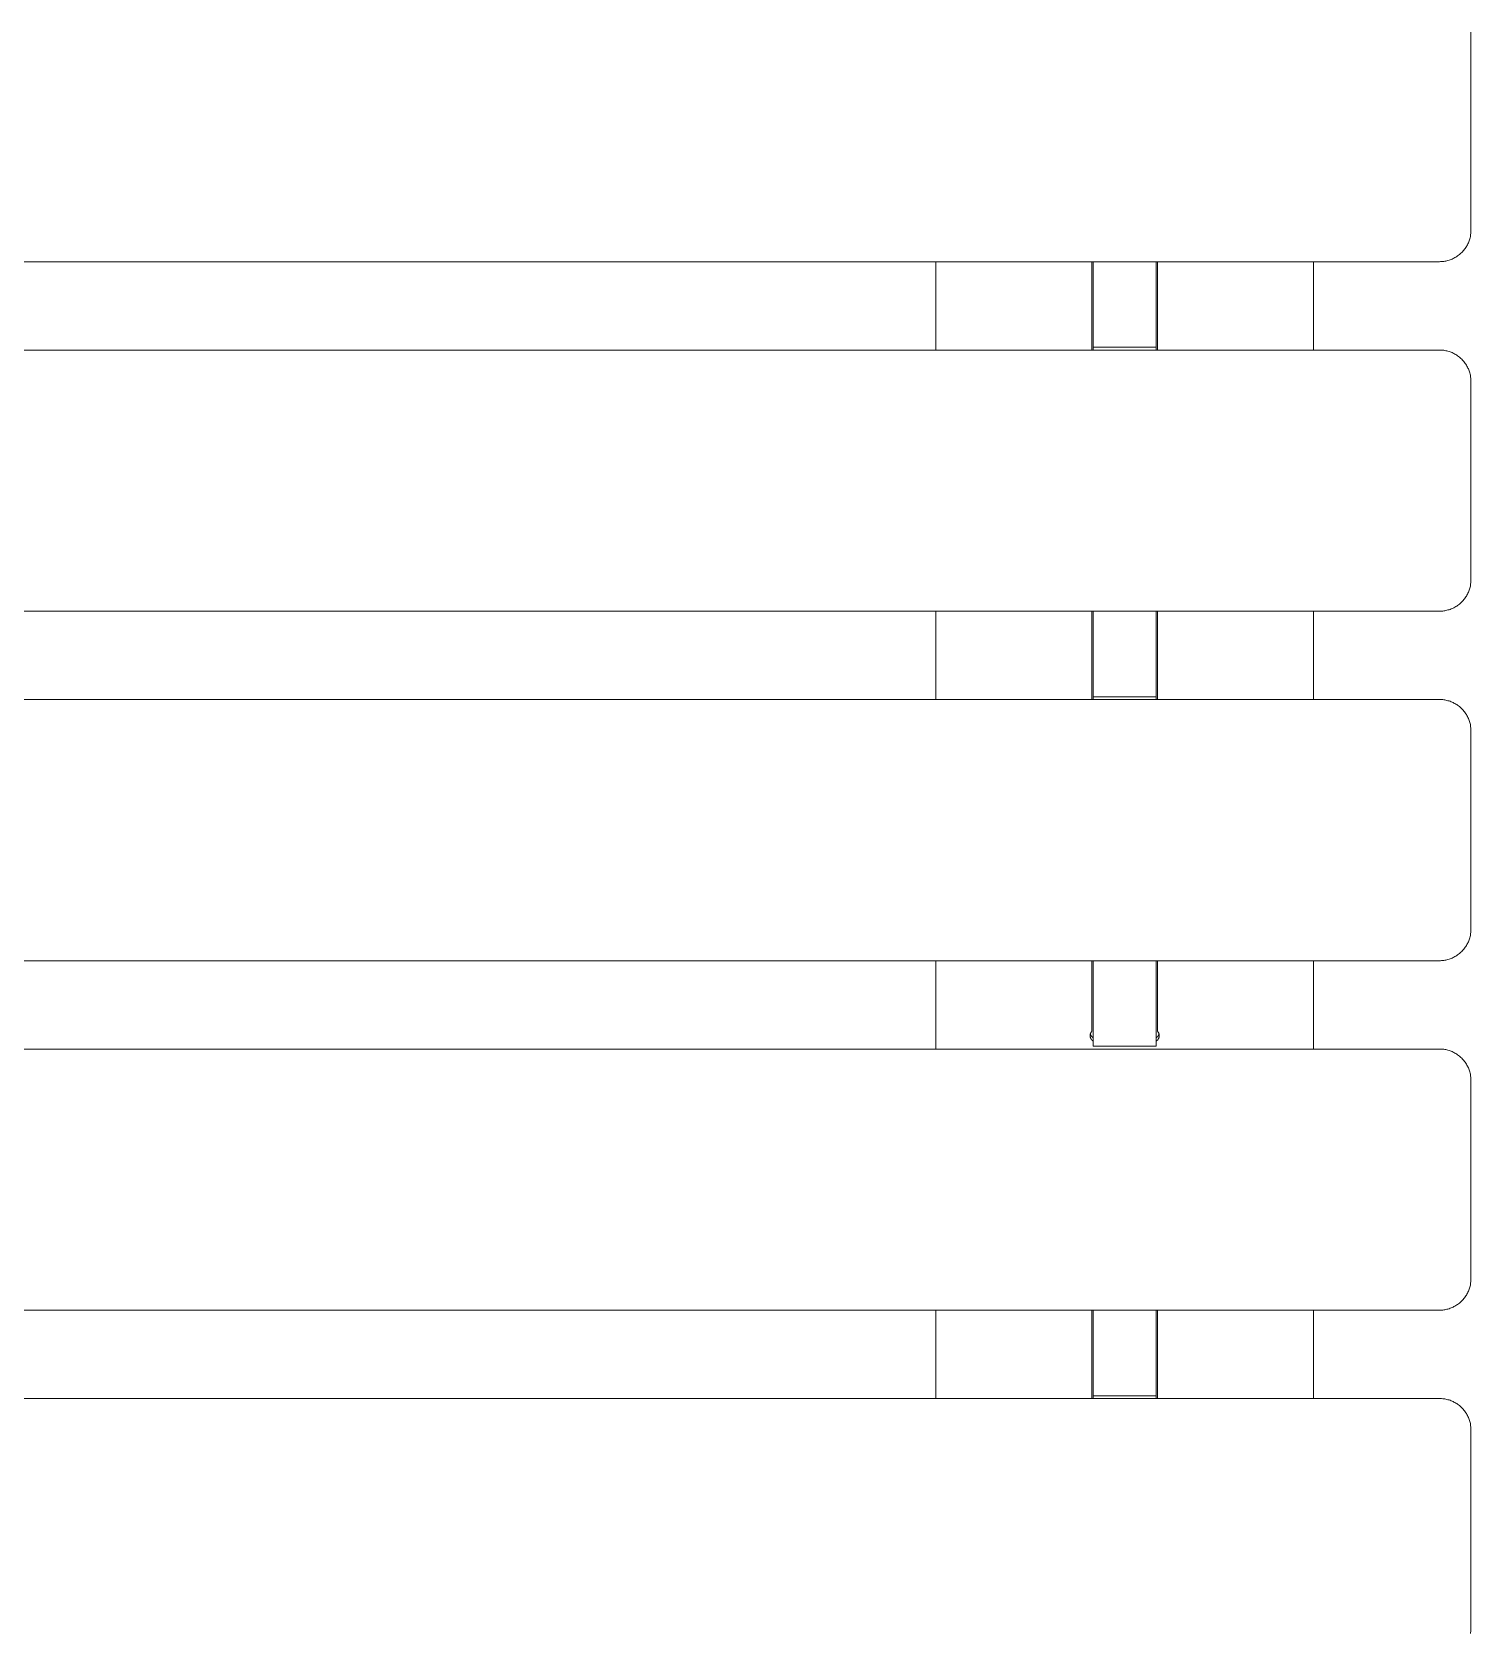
# Model space of a CAD drawing. Header units: millimetres. Extents: x -80 to 4518, y -398 to 2524.
# Drawn here: x 430.8 to 659.4, y 1527.7 to 1782 of the extents above; entities that cross this region are included whole.
import ezdxf

# ---------------------------------------------------------------- set-up
doc = ezdxf.new("R2010")
doc.units = ezdxf.units.MM
doc.layers.add('ZANO_R', color=7, linetype='Continuous', lineweight=0)

msp = doc.modelspace()

# ---------------------------------------------------------------- linework, layer by layer
at = {"layer": 'ZANO_R'}
for p, q in [((659.36, 1781.99), (659.36, 1778.27)), ((659.36, 1778.27), (659.36, 1750.51)), ((659.22, 1749.33), (659.18, 1749.17)), ((659.26, 1749.5), (659.22, 1749.33)), ((659.29, 1749.67), (659.26, 1749.5)), ((659.31, 1749.83), (659.29, 1749.67)), ((659.33, 1750), (659.31, 1749.83)), ((659.35, 1750.17), (659.33, 1750)), ((659.36, 1750.34), (659.35, 1750.17)), ((659.36, 1750.51), (659.36, 1750.34)), ((657.65, 1746.75), (657.52, 1746.64)), ((657.77, 1746.86), (657.65, 1746.75)), ((657.9, 1746.98), (657.77, 1746.86)), ((658.02, 1747.1), (657.9, 1746.98)), ((658.13, 1747.23), (658.02, 1747.1)), ((658.24, 1747.36), (658.13, 1747.23)), ((658.35, 1747.49), (658.24, 1747.36)), ((658.45, 1747.63), (658.35, 1747.49)), ((658.54, 1747.77), (658.45, 1747.63)), ((658.63, 1747.92), (658.54, 1747.77)), ((658.72, 1748.06), (658.63, 1747.92)), ((658.8, 1748.21), (658.72, 1748.06)), ((658.88, 1748.37), (658.8, 1748.21)), ((658.95, 1748.52), (658.88, 1748.37)), ((659.01, 1748.68), (658.95, 1748.52)), ((659.07, 1748.84), (659.01, 1748.68)), ((659.13, 1749), (659.07, 1748.84)), ((659.18, 1749.17), (659.13, 1749)), ((654.36, 1745.51), (360.45, 1745.51)), ((574.36, 1731.49), (574.36, 1745.51)), ((599.16, 1745.51), (599.16, 1731.49)), ((599.36, 1745.51), (599.36, 1744.44)), ((599.36, 1744.44), (599.36, 1734.52)), ((609.36, 1745.51), (609.36, 1744.44)), ((609.36, 1744.44), (609.36, 1734.52)), ((609.56, 1731.49), (609.56, 1745.51)), ((634.36, 1745.51), (634.36, 1731.49)), ((654.53, 1745.52), (654.36, 1745.51)), ((654.7, 1745.53), (654.53, 1745.52)), ((654.87, 1745.54), (654.7, 1745.53)), ((655.04, 1745.56), (654.87, 1745.54)), ((655.21, 1745.59), (655.04, 1745.56)), ((655.38, 1745.62), (655.21, 1745.59)), ((655.54, 1745.66), (655.38, 1745.62)), ((655.71, 1745.7), (655.54, 1745.66)), ((655.87, 1745.75), (655.71, 1745.7)), ((656.04, 1745.8), (655.87, 1745.75)), ((656.2, 1745.86), (656.04, 1745.8)), ((656.35, 1745.93), (656.2, 1745.86)), ((656.51, 1746), (656.35, 1745.93)), ((656.66, 1746.08), (656.51, 1746)), ((656.81, 1746.16), (656.66, 1746.08)), ((656.96, 1746.24), (656.81, 1746.16)), ((657.1, 1746.33), (656.96, 1746.24)), ((657.24, 1746.43), (657.1, 1746.33)), ((657.38, 1746.53), (657.24, 1746.43)), ((657.52, 1746.64), (657.38, 1746.53)), ((599.36, 1734.52), (599.36, 1731.92)), ((609.36, 1734.52), (609.36, 1731.92)), ((360.45, 1731.49), (654.36, 1731.49)), ((599.36, 1731.92), (599.36, 1731.49)), ((599.36, 1731.92), (609.36, 1731.92)), ((609.36, 1731.92), (609.36, 1731.49)), ((654.36, 1731.49), (654.53, 1731.48)), ((654.53, 1731.48), (654.7, 1731.48)), ((654.7, 1731.48), (654.87, 1731.46)), ((654.87, 1731.46), (655.04, 1731.44)), ((655.04, 1731.44), (655.21, 1731.41)), ((655.21, 1731.41), (655.38, 1731.38)), ((655.38, 1731.38), (655.54, 1731.34)), ((655.54, 1731.34), (655.71, 1731.3)), ((655.71, 1731.3), (655.87, 1731.25)), ((655.87, 1731.25), (656.04, 1731.2)), ((656.04, 1731.2), (656.2, 1731.14)), ((656.2, 1731.14), (656.35, 1731.07)), ((656.35, 1731.07), (656.51, 1731)), ((656.51, 1731), (656.66, 1730.93)), ((656.66, 1730.93), (656.81, 1730.85)), ((656.81, 1730.85), (656.96, 1730.76)), ((656.96, 1730.76), (657.1, 1730.67)), ((657.1, 1730.67), (657.24, 1730.57)), ((657.24, 1730.57), (657.38, 1730.47)), ((657.38, 1730.47), (657.52, 1730.37)), ((657.52, 1730.37), (657.65, 1730.26)), ((657.65, 1730.26), (657.77, 1730.14)), ((657.77, 1730.14), (657.9, 1730.02)), ((657.9, 1730.02), (658.02, 1729.9)), ((658.02, 1729.9), (658.13, 1729.77)), ((658.13, 1729.77), (658.24, 1729.64)), ((658.24, 1729.64), (658.35, 1729.51)), ((658.35, 1729.51), (658.45, 1729.37)), ((658.45, 1729.37), (658.54, 1729.23)), ((658.54, 1729.23), (658.63, 1729.08)), ((658.63, 1729.08), (658.72, 1728.94)), ((658.72, 1728.94), (658.8, 1728.79)), ((658.8, 1728.79), (658.88, 1728.63)), ((658.88, 1728.63), (658.95, 1728.48)), ((658.95, 1728.48), (659.01, 1728.32)), ((659.01, 1728.32), (659.07, 1728.16)), ((659.07, 1728.16), (659.13, 1728)), ((659.13, 1728), (659.18, 1727.84)), ((659.18, 1727.84), (659.22, 1727.67)), ((659.22, 1727.67), (659.26, 1727.5)), ((659.26, 1727.5), (659.29, 1727.34)), ((659.29, 1727.34), (659.31, 1727.17)), ((659.31, 1727.17), (659.33, 1727)), ((659.33, 1727), (659.35, 1726.83)), ((659.35, 1726.83), (659.36, 1726.66)), ((659.36, 1726.66), (659.36, 1726.49)), ((659.36, 1726.49), (659.36, 1722.76)), ((659.36, 1722.76), (659.36, 1695.01)), ((659.07, 1693.34), (659.01, 1693.18)), ((659.13, 1693.5), (659.07, 1693.34)), ((659.18, 1693.66), (659.13, 1693.5)), ((659.22, 1693.83), (659.18, 1693.66)), ((659.26, 1693.99), (659.22, 1693.83)), ((659.29, 1694.16), (659.26, 1693.99)), ((659.31, 1694.33), (659.29, 1694.16)), ((659.33, 1694.5), (659.31, 1694.33)), ((659.35, 1694.67), (659.33, 1694.5)), ((659.36, 1694.84), (659.35, 1694.67)), ((659.36, 1695.01), (659.36, 1694.84)), ((657.1, 1690.83), (656.96, 1690.74)), ((657.24, 1690.93), (657.1, 1690.83)), ((657.38, 1691.03), (657.24, 1690.93)), ((657.52, 1691.13), (657.38, 1691.03)), ((657.65, 1691.24), (657.52, 1691.13)), ((657.77, 1691.36), (657.65, 1691.24)), ((657.9, 1691.48), (657.77, 1691.36)), ((658.02, 1691.6), (657.9, 1691.48)), ((658.13, 1691.73), (658.02, 1691.6)), ((658.24, 1691.86), (658.13, 1691.73)), ((658.35, 1691.99), (658.24, 1691.86)), ((658.45, 1692.13), (658.35, 1691.99)), ((658.54, 1692.27), (658.45, 1692.13)), ((658.63, 1692.41), (658.54, 1692.27)), ((658.72, 1692.56), (658.63, 1692.41)), ((658.8, 1692.71), (658.72, 1692.56)), ((658.88, 1692.86), (658.8, 1692.71)), ((658.95, 1693.02), (658.88, 1692.86)), ((659.01, 1693.18), (658.95, 1693.02)), ((654.36, 1690.01), (360.45, 1690.01)), ((574.36, 1675.98), (574.36, 1690.01)), ((599.16, 1690.01), (599.16, 1675.98)), ((599.36, 1690.01), (599.36, 1688.93)), ((599.36, 1688.93), (599.36, 1679.02)), ((609.36, 1690.01), (609.36, 1688.93)), ((609.36, 1688.93), (609.36, 1679.02)), ((609.56, 1675.98), (609.56, 1690.01)), ((634.36, 1690.01), (634.36, 1675.98)), ((654.53, 1690.02), (654.36, 1690.01)), ((654.7, 1690.02), (654.53, 1690.02)), ((654.87, 1690.04), (654.7, 1690.02)), ((655.04, 1690.06), (654.87, 1690.04)), ((655.21, 1690.08), (655.04, 1690.06)), ((655.38, 1690.12), (655.21, 1690.08)), ((655.54, 1690.15), (655.38, 1690.12)), ((655.71, 1690.2), (655.54, 1690.15)), ((655.87, 1690.25), (655.71, 1690.2)), ((656.04, 1690.3), (655.87, 1690.25)), ((656.2, 1690.36), (656.04, 1690.3)), ((656.35, 1690.43), (656.2, 1690.36)), ((656.51, 1690.5), (656.35, 1690.43)), ((656.66, 1690.57), (656.51, 1690.5)), ((656.81, 1690.65), (656.66, 1690.57)), ((656.96, 1690.74), (656.81, 1690.65)), ((599.36, 1679.02), (599.36, 1676.42)), ((609.36, 1679.02), (609.36, 1676.42)), ((360.45, 1675.98), (654.36, 1675.98)), ((599.36, 1676.42), (599.36, 1675.98)), ((599.36, 1676.42), (609.36, 1676.42)), ((609.36, 1676.42), (609.36, 1675.98)), ((654.36, 1675.98), (654.53, 1675.98)), ((654.53, 1675.98), (654.7, 1675.97)), ((654.7, 1675.97), (654.87, 1675.96)), ((654.87, 1675.96), (655.04, 1675.94)), ((655.04, 1675.94), (655.21, 1675.91)), ((655.21, 1675.91), (655.38, 1675.88)), ((655.38, 1675.88), (655.54, 1675.84)), ((655.54, 1675.84), (655.71, 1675.8)), ((655.71, 1675.8), (655.87, 1675.75)), ((655.87, 1675.75), (656.04, 1675.7)), ((656.04, 1675.7), (656.2, 1675.64)), ((656.2, 1675.64), (656.35, 1675.57)), ((656.35, 1675.57), (656.51, 1675.5)), ((656.51, 1675.5), (656.66, 1675.42)), ((656.66, 1675.42), (656.81, 1675.34)), ((656.81, 1675.34), (656.96, 1675.26)), ((656.96, 1675.26), (657.1, 1675.17)), ((657.1, 1675.17), (657.24, 1675.07)), ((657.24, 1675.07), (657.38, 1674.97)), ((657.38, 1674.97), (657.52, 1674.86)), ((657.52, 1674.86), (657.65, 1674.75)), ((657.65, 1674.75), (657.77, 1674.64)), ((657.77, 1674.64), (657.9, 1674.52)), ((657.9, 1674.52), (658.02, 1674.4)), ((658.02, 1674.4), (658.13, 1674.27)), ((658.13, 1674.27), (658.24, 1674.14)), ((658.24, 1674.14), (658.35, 1674.01)), ((658.35, 1674.01), (658.45, 1673.87)), ((658.45, 1673.87), (658.54, 1673.73)), ((658.54, 1673.73), (658.63, 1673.58)), ((658.63, 1673.58), (658.72, 1673.43)), ((658.72, 1673.43), (658.8, 1673.28)), ((658.8, 1673.28), (658.88, 1673.13)), ((658.88, 1673.13), (658.95, 1672.98)), ((658.95, 1672.98), (659.01, 1672.82)), ((659.01, 1672.82), (659.07, 1672.66)), ((659.07, 1672.66), (659.13, 1672.5)), ((659.13, 1672.5), (659.18, 1672.33)), ((659.18, 1672.33), (659.22, 1672.17)), ((659.22, 1672.17), (659.26, 1672)), ((659.26, 1672), (659.29, 1671.83)), ((659.29, 1671.83), (659.31, 1671.67)), ((659.31, 1671.67), (659.33, 1671.5)), ((659.33, 1671.5), (659.35, 1671.33)), ((659.35, 1671.33), (659.36, 1671.16)), ((659.36, 1671.16), (659.36, 1670.98)), ((659.36, 1670.98), (659.36, 1667.26)), ((659.36, 1667.26), (659.36, 1639.51)), ((658.95, 1637.52), (658.88, 1637.36)), ((659.01, 1637.68), (658.95, 1637.52)), ((659.07, 1637.84), (659.01, 1637.68)), ((659.13, 1638), (659.07, 1637.84)), ((659.18, 1638.16), (659.13, 1638)), ((659.22, 1638.33), (659.18, 1638.16)), ((659.26, 1638.49), (659.22, 1638.33)), ((659.29, 1638.66), (659.26, 1638.49)), ((659.31, 1638.83), (659.29, 1638.66)), ((659.33, 1639), (659.31, 1638.83)), ((659.35, 1639.17), (659.33, 1639)), ((659.36, 1639.34), (659.35, 1639.17)), ((659.36, 1639.51), (659.36, 1639.34)), ((656.2, 1634.86), (656.04, 1634.8)), ((656.35, 1634.92), (656.2, 1634.86)), ((656.51, 1634.99), (656.35, 1634.92)), ((656.66, 1635.07), (656.51, 1634.99)), ((656.81, 1635.15), (656.66, 1635.07)), ((656.96, 1635.24), (656.81, 1635.15)), ((657.1, 1635.33), (656.96, 1635.24)), ((657.24, 1635.42), (657.1, 1635.33)), ((657.38, 1635.53), (657.24, 1635.42)), ((657.52, 1635.63), (657.38, 1635.53)), ((657.65, 1635.74), (657.52, 1635.63)), ((657.77, 1635.86), (657.65, 1635.74)), ((657.9, 1635.97), (657.77, 1635.86)), ((658.02, 1636.1), (657.9, 1635.97)), ((658.13, 1636.22), (658.02, 1636.1)), ((658.24, 1636.35), (658.13, 1636.22)), ((658.35, 1636.49), (658.24, 1636.35)), ((658.45, 1636.63), (658.35, 1636.49)), ((658.54, 1636.77), (658.45, 1636.63)), ((658.63, 1636.91), (658.54, 1636.77)), ((658.72, 1637.06), (658.63, 1636.91)), ((658.8, 1637.21), (658.72, 1637.06)), ((658.88, 1637.36), (658.8, 1637.21)), ((654.36, 1634.51), (360.45, 1634.51)), ((574.36, 1620.48), (574.36, 1634.51)), ((599.16, 1634.51), (599.16, 1623.3)), ((599.36, 1634.51), (599.36, 1633.43)), ((599.36, 1633.43), (599.36, 1623.52)), ((609.36, 1634.51), (609.36, 1633.43)), ((609.36, 1633.43), (609.36, 1623.52)), ((609.56, 1623.3), (609.56, 1634.51)), ((634.36, 1634.51), (634.36, 1620.48)), ((654.53, 1634.51), (654.36, 1634.51)), ((654.7, 1634.52), (654.53, 1634.51)), ((654.87, 1634.54), (654.7, 1634.52)), ((655.04, 1634.56), (654.87, 1634.54)), ((655.21, 1634.58), (655.04, 1634.56)), ((655.38, 1634.61), (655.21, 1634.58)), ((655.54, 1634.65), (655.38, 1634.61)), ((655.71, 1634.7), (655.54, 1634.65)), ((655.87, 1634.74), (655.71, 1634.7)), ((656.04, 1634.8), (655.87, 1634.74)), ((598.88, 1622.73), (598.87, 1622.69)), ((598.87, 1622.69), (598.87, 1622.66)), ((598.87, 1622.66), (598.87, 1622.62)), ((598.87, 1622.62), (598.87, 1622.59)), ((598.87, 1622.59), (598.87, 1622.56)), ((598.87, 1622.56), (598.87, 1622.52)), ((598.87, 1622.52), (598.87, 1622.49)), ((598.87, 1622.49), (598.88, 1622.45)), ((598.89, 1622.79), (598.88, 1622.76)), ((598.88, 1622.76), (598.88, 1622.73)), ((598.88, 1622.45), (598.88, 1622.42)), ((598.88, 1622.42), (598.89, 1622.39)), ((598.9, 1622.83), (598.89, 1622.79)), ((598.89, 1622.39), (598.9, 1622.35)), ((598.91, 1622.89), (598.9, 1622.86)), ((598.9, 1622.86), (598.9, 1622.83)), ((598.9, 1622.86), (598.91, 1622.83)), ((598.9, 1622.35), (598.91, 1622.32)), ((598.92, 1622.92), (598.91, 1622.89)), ((598.91, 1622.83), (598.92, 1622.8)), ((598.91, 1622.32), (598.92, 1622.29)), ((598.94, 1622.96), (598.92, 1622.92)), ((598.92, 1622.8), (598.94, 1622.77)), ((598.92, 1622.29), (598.93, 1622.25)), ((598.93, 1622.25), (598.94, 1622.22)), ((598.95, 1622.99), (598.94, 1622.96)), ((598.94, 1622.77), (598.95, 1622.74)), ((598.94, 1622.22), (598.96, 1622.19)), ((598.96, 1623.02), (598.95, 1622.99)), ((598.95, 1622.74), (598.96, 1622.71)), ((598.98, 1623.05), (598.96, 1623.02)), ((598.96, 1622.71), (598.98, 1622.68)), ((598.96, 1622.19), (598.97, 1622.16)), ((598.97, 1622.16), (598.99, 1622.13)), ((599, 1623.08), (598.98, 1623.05)), ((598.98, 1622.68), (598.99, 1622.65)), ((598.99, 1622.65), (599.01, 1622.62)), ((598.99, 1622.13), (599, 1622.1)), ((599.01, 1623.11), (599, 1623.08)), ((599.03, 1623.14), (599.01, 1623.11)), ((599.01, 1622.62), (599.03, 1622.59)), ((599.05, 1623.17), (599.03, 1623.14)), ((599.03, 1622.59), (599.05, 1622.56)), ((599.07, 1623.19), (599.05, 1623.17)), ((599.05, 1622.56), (599.07, 1622.54)), ((599.09, 1623.22), (599.07, 1623.19)), ((599.07, 1622.54), (599.09, 1622.51)), ((599.11, 1623.25), (599.09, 1623.22)), ((599.09, 1622.51), (599.11, 1622.48)), ((599.14, 1623.27), (599.11, 1623.25)), ((599.11, 1622.48), (599.13, 1622.46)), ((599.13, 1622.46), (599.15, 1622.44)), ((599.16, 1623.3), (599.14, 1623.27)), ((599.15, 1622.44), (599.18, 1622.41)), ((599.18, 1622.41), (599.2, 1622.39)), ((599.2, 1622.39), (599.23, 1622.37)), ((599.23, 1622.37), (599.25, 1622.35)), ((599.25, 1622.35), (599.28, 1622.33)), ((599.28, 1622.33), (599.3, 1622.31)), ((599.3, 1622.31), (599.33, 1622.29)), ((599.33, 1622.29), (599.36, 1622.27)), ((599.36, 1623.52), (599.36, 1620.92)), ((609.36, 1623.52), (609.36, 1620.92)), ((609.36, 1622.27), (609.39, 1622.29)), ((609.39, 1622.29), (609.42, 1622.31)), ((609.42, 1622.31), (609.44, 1622.33)), ((609.44, 1622.33), (609.47, 1622.35)), ((609.47, 1622.35), (609.5, 1622.37)), ((609.5, 1622.37), (609.52, 1622.39)), ((609.52, 1622.39), (609.55, 1622.41)), ((609.55, 1622.41), (609.57, 1622.44)), ((609.56, 1623.3), (609.58, 1623.27)), ((609.57, 1622.44), (609.59, 1622.46)), ((609.58, 1623.27), (609.61, 1623.25)), ((609.59, 1622.46), (609.61, 1622.48)), ((609.61, 1623.25), (609.63, 1623.22)), ((609.61, 1622.48), (609.64, 1622.51)), ((609.63, 1623.22), (609.65, 1623.19)), ((609.64, 1622.51), (609.66, 1622.54)), ((609.65, 1623.19), (609.67, 1623.17)), ((609.66, 1622.54), (609.68, 1622.56)), ((609.67, 1623.17), (609.69, 1623.14)), ((609.68, 1622.56), (609.69, 1622.59)), ((609.69, 1623.14), (609.71, 1623.11)), ((609.69, 1622.59), (609.71, 1622.62)), ((609.71, 1623.11), (609.73, 1623.08)), ((609.71, 1622.62), (609.73, 1622.65)), ((609.74, 1622.13), (609.72, 1622.1)), ((609.73, 1623.08), (609.74, 1623.05)), ((609.73, 1622.65), (609.74, 1622.68)), ((609.74, 1623.05), (609.76, 1623.02)), ((609.74, 1622.68), (609.76, 1622.71)), ((609.75, 1622.16), (609.74, 1622.13)), ((609.77, 1622.19), (609.75, 1622.16)), ((609.76, 1623.02), (609.77, 1622.99)), ((609.76, 1622.71), (609.77, 1622.74)), ((609.77, 1622.99), (609.79, 1622.96)), ((609.77, 1622.74), (609.79, 1622.77)), ((609.78, 1622.22), (609.77, 1622.19)), ((609.79, 1622.25), (609.78, 1622.22)), ((609.79, 1622.96), (609.8, 1622.92)), ((609.79, 1622.77), (609.8, 1622.8)), ((609.8, 1622.29), (609.79, 1622.25)), ((609.8, 1622.92), (609.81, 1622.89)), ((609.8, 1622.8), (609.81, 1622.83)), ((609.81, 1622.32), (609.8, 1622.29)), ((609.81, 1622.89), (609.82, 1622.86)), ((609.81, 1622.83), (609.82, 1622.86)), ((609.82, 1622.35), (609.81, 1622.32)), ((609.82, 1622.86), (609.83, 1622.83)), ((609.83, 1622.39), (609.82, 1622.35)), ((609.83, 1622.83), (609.83, 1622.79)), ((609.83, 1622.79), (609.84, 1622.76)), ((609.84, 1622.42), (609.83, 1622.39)), ((609.84, 1622.76), (609.85, 1622.73)), ((609.85, 1622.49), (609.84, 1622.45)), ((609.84, 1622.45), (609.84, 1622.42)), ((609.85, 1622.73), (609.85, 1622.69)), ((609.85, 1622.69), (609.85, 1622.66)), ((609.85, 1622.66), (609.85, 1622.62)), ((609.85, 1622.62), (609.85, 1622.59)), ((609.85, 1622.59), (609.85, 1622.56)), ((609.85, 1622.56), (609.85, 1622.52)), ((609.85, 1622.52), (609.85, 1622.49)), ((360.45, 1620.48), (654.36, 1620.48)), ((599, 1622.1), (599.02, 1622.07)), ((599.02, 1622.07), (599.04, 1622.04)), ((599.04, 1622.04), (599.06, 1622.01)), ((599.06, 1622.01), (599.08, 1621.99)), ((599.08, 1621.99), (599.1, 1621.96)), ((599.1, 1621.96), (599.12, 1621.93)), ((599.12, 1621.93), (599.15, 1621.91)), ((599.15, 1621.91), (599.17, 1621.89)), ((599.17, 1621.89), (599.2, 1621.86)), ((599.2, 1621.86), (599.22, 1621.84)), ((599.22, 1621.84), (599.25, 1621.82)), ((599.25, 1621.82), (599.28, 1621.8)), ((599.28, 1621.8), (599.3, 1621.78)), ((599.3, 1621.78), (599.33, 1621.76)), ((599.33, 1621.76), (599.36, 1621.74)), ((599.36, 1620.92), (609.36, 1620.92)), ((609.39, 1621.76), (609.36, 1621.74)), ((609.42, 1621.78), (609.39, 1621.76)), ((609.45, 1621.8), (609.42, 1621.78)), ((609.47, 1621.82), (609.45, 1621.8)), ((609.5, 1621.84), (609.47, 1621.82)), ((609.53, 1621.86), (609.5, 1621.84)), ((609.55, 1621.89), (609.53, 1621.86)), ((609.58, 1621.91), (609.55, 1621.89)), ((609.6, 1621.93), (609.58, 1621.91)), ((609.62, 1621.96), (609.6, 1621.93)), ((609.64, 1621.99), (609.62, 1621.96)), ((609.66, 1622.01), (609.64, 1621.99)), ((609.68, 1622.04), (609.66, 1622.01)), ((609.7, 1622.07), (609.68, 1622.04)), ((609.72, 1622.1), (609.7, 1622.07)), ((654.36, 1620.48), (654.53, 1620.48)), ((654.53, 1620.48), (654.7, 1620.47)), ((654.7, 1620.47), (654.87, 1620.46)), ((654.87, 1620.46), (655.04, 1620.44)), ((655.04, 1620.44), (655.21, 1620.41)), ((655.21, 1620.41), (655.38, 1620.38)), ((655.38, 1620.38), (655.54, 1620.34)), ((655.54, 1620.34), (655.71, 1620.3)), ((655.71, 1620.3), (655.87, 1620.25)), ((655.87, 1620.25), (656.04, 1620.19)), ((656.04, 1620.19), (656.2, 1620.13)), ((656.2, 1620.13), (656.35, 1620.07)), ((656.35, 1620.07), (656.51, 1620)), ((656.51, 1620), (656.66, 1619.92)), ((656.66, 1619.92), (656.81, 1619.84)), ((656.81, 1619.84), (656.96, 1619.75)), ((656.96, 1619.75), (657.1, 1619.66)), ((657.1, 1619.66), (657.24, 1619.57)), ((657.24, 1619.57), (657.38, 1619.47)), ((657.38, 1619.47), (657.52, 1619.36)), ((657.52, 1619.36), (657.65, 1619.25)), ((657.65, 1619.25), (657.77, 1619.14)), ((657.77, 1619.14), (657.9, 1619.02)), ((657.9, 1619.02), (658.02, 1618.89)), ((658.02, 1618.89), (658.13, 1618.77)), ((658.13, 1618.77), (658.24, 1618.64)), ((658.24, 1618.64), (658.35, 1618.5)), ((658.35, 1618.5), (658.45, 1618.37)), ((658.45, 1618.37), (658.54, 1618.22)), ((658.54, 1618.22), (658.63, 1618.08)), ((658.63, 1618.08), (658.72, 1617.93)), ((658.72, 1617.93), (658.8, 1617.78)), ((658.8, 1617.78), (658.88, 1617.63)), ((658.88, 1617.63), (658.95, 1617.47)), ((658.95, 1617.47), (659.01, 1617.32)), ((659.01, 1617.32), (659.07, 1617.16)), ((659.07, 1617.16), (659.13, 1616.99)), ((659.13, 1616.99), (659.18, 1616.83)), ((659.18, 1616.83), (659.22, 1616.67)), ((659.22, 1616.67), (659.26, 1616.5)), ((659.26, 1616.5), (659.29, 1616.33)), ((659.29, 1616.33), (659.31, 1616.16)), ((659.31, 1616.16), (659.33, 1615.99)), ((659.33, 1615.99), (659.35, 1615.82)), ((659.35, 1615.82), (659.36, 1615.65)), ((659.36, 1615.65), (659.36, 1615.48)), ((659.36, 1615.48), (659.36, 1611.76)), ((659.36, 1611.76), (659.36, 1584.01)), ((659.36, 1584.01), (659.36, 1583.84)), ((658.72, 1581.56), (658.63, 1581.41)), ((658.8, 1581.71), (658.72, 1581.56)), ((658.88, 1581.86), (658.8, 1581.71)), ((658.95, 1582.01), (658.88, 1581.86)), ((659.01, 1582.17), (658.95, 1582.01)), ((659.07, 1582.33), (659.01, 1582.17)), ((659.13, 1582.49), (659.07, 1582.33)), ((659.18, 1582.66), (659.13, 1582.49)), ((659.22, 1582.82), (659.18, 1582.66)), ((659.26, 1582.99), (659.22, 1582.82)), ((659.29, 1583.16), (659.26, 1582.99)), ((659.31, 1583.33), (659.29, 1583.16)), ((659.33, 1583.5), (659.31, 1583.33)), ((659.35, 1583.67), (659.33, 1583.5)), ((659.36, 1583.84), (659.35, 1583.67)), ((654.36, 1579.01), (360.45, 1579.01)), ((574.36, 1564.98), (574.36, 1579.01)), ((599.16, 1579.01), (599.16, 1564.98)), ((599.36, 1579.01), (599.36, 1577.93)), ((609.36, 1579.01), (609.36, 1577.93)), ((609.56, 1564.98), (609.56, 1579.01)), ((634.36, 1579.01), (634.36, 1564.98)), ((654.53, 1579.01), (654.36, 1579.01)), ((654.7, 1579.02), (654.53, 1579.01)), ((654.87, 1579.03), (654.7, 1579.02)), ((655.04, 1579.05), (654.87, 1579.03)), ((655.21, 1579.08), (655.04, 1579.05)), ((655.38, 1579.11), (655.21, 1579.08)), ((655.54, 1579.15), (655.38, 1579.11)), ((655.71, 1579.19), (655.54, 1579.15)), ((655.87, 1579.24), (655.71, 1579.19)), ((656.04, 1579.3), (655.87, 1579.24)), ((656.2, 1579.36), (656.04, 1579.3)), ((656.35, 1579.42), (656.2, 1579.36)), ((656.51, 1579.49), (656.35, 1579.42)), ((656.66, 1579.57), (656.51, 1579.49)), ((656.81, 1579.65), (656.66, 1579.57)), ((656.96, 1579.73), (656.81, 1579.65)), ((657.1, 1579.83), (656.96, 1579.73)), ((657.24, 1579.92), (657.1, 1579.83)), ((657.38, 1580.02), (657.24, 1579.92)), ((657.52, 1580.13), (657.38, 1580.02)), ((657.65, 1580.24), (657.52, 1580.13)), ((657.77, 1580.35), (657.65, 1580.24)), ((657.9, 1580.47), (657.77, 1580.35)), ((658.02, 1580.59), (657.9, 1580.47)), ((658.13, 1580.72), (658.02, 1580.59)), ((658.24, 1580.85), (658.13, 1580.72)), ((658.35, 1580.99), (658.24, 1580.85)), ((658.45, 1581.12), (658.35, 1580.99)), ((658.54, 1581.26), (658.45, 1581.12)), ((658.63, 1581.41), (658.54, 1581.26)), ((599.36, 1577.93), (599.36, 1568.02)), ((609.36, 1577.93), (609.36, 1568.02)), ((599.36, 1568.02), (599.36, 1565.42)), ((609.36, 1568.02), (609.36, 1565.42)), ((360.45, 1564.98), (654.36, 1564.98)), ((599.36, 1565.42), (599.36, 1564.98)), ((599.36, 1565.42), (609.36, 1565.42)), ((609.36, 1565.42), (609.36, 1564.98)), ((654.36, 1564.98), (654.53, 1564.98)), ((654.53, 1564.98), (654.7, 1564.97)), ((654.7, 1564.97), (654.87, 1564.95)), ((654.87, 1564.95), (655.04, 1564.93)), ((655.04, 1564.93), (655.21, 1564.91)), ((655.21, 1564.91), (655.38, 1564.87)), ((655.38, 1564.87), (655.54, 1564.84)), ((655.54, 1564.84), (655.71, 1564.79)), ((655.71, 1564.79), (655.87, 1564.74)), ((655.87, 1564.74), (656.04, 1564.69)), ((656.04, 1564.69), (656.2, 1564.63)), ((656.2, 1564.63), (656.35, 1564.57)), ((656.35, 1564.57), (656.51, 1564.49)), ((656.51, 1564.49), (656.66, 1564.42)), ((656.66, 1564.42), (656.81, 1564.34)), ((656.81, 1564.34), (656.96, 1564.25)), ((656.96, 1564.25), (657.1, 1564.16)), ((657.1, 1564.16), (657.24, 1564.06)), ((657.24, 1564.06), (657.38, 1563.96)), ((657.38, 1563.96), (657.52, 1563.86)), ((657.52, 1563.86), (657.65, 1563.75)), ((657.65, 1563.75), (657.77, 1563.63)), ((657.77, 1563.63), (657.9, 1563.51)), ((657.9, 1563.51), (658.02, 1563.39)), ((658.02, 1563.39), (658.13, 1563.27)), ((658.13, 1563.27), (658.24, 1563.13)), ((658.24, 1563.13), (658.35, 1563)), ((658.35, 1563), (658.45, 1562.86)), ((658.45, 1562.86), (658.54, 1562.72)), ((658.54, 1562.72), (658.63, 1562.58)), ((658.63, 1562.58), (658.72, 1562.43)), ((658.72, 1562.43), (658.8, 1562.28)), ((658.8, 1562.28), (658.88, 1562.13)), ((658.88, 1562.13), (658.95, 1561.97)), ((658.95, 1561.97), (659.01, 1561.81)), ((659.01, 1561.81), (659.07, 1561.65)), ((659.07, 1561.65), (659.13, 1561.49)), ((659.13, 1561.49), (659.18, 1561.33)), ((659.18, 1561.33), (659.22, 1561.16)), ((659.22, 1561.16), (659.26, 1561)), ((659.26, 1561), (659.29, 1560.83)), ((659.29, 1560.83), (659.31, 1560.66)), ((659.31, 1560.66), (659.33, 1560.49)), ((659.33, 1560.49), (659.35, 1560.32)), ((659.35, 1560.32), (659.36, 1560.15)), ((659.36, 1560.15), (659.36, 1559.98)), ((659.36, 1559.98), (659.36, 1556.26)), ((659.36, 1556.26), (659.36, 1528.5)), ((659.35, 1528.16), (659.33, 1527.99)), ((659.36, 1528.33), (659.35, 1528.16)), ((659.36, 1528.5), (659.36, 1528.33)), ((659.31, 1527.82), (659.29, 1527.65)), ((659.33, 1527.99), (659.31, 1527.82))]:
    msp.add_line(p, q, dxfattribs=at)

doc.saveas('drawing.dxf')
